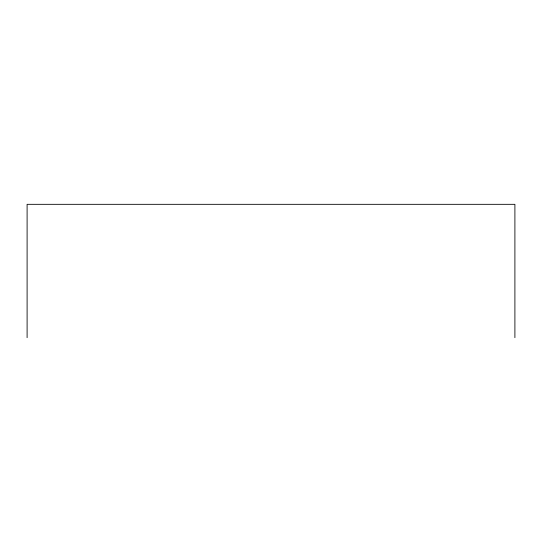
<?xml version="1.0" encoding="UTF-8"?>
<svg xmlns="http://www.w3.org/2000/svg" width="542" height="542" viewBox="0 0 542 542"><rect width="100%" height="100%" fill="white"/><g stroke="black" fill="none" stroke-linecap="round" stroke-linejoin="round"><path stroke-width="0.81" d="M514.9 337.673L514.9 204.327L27.1 204.327L27.1 337.673"/></g></svg>
